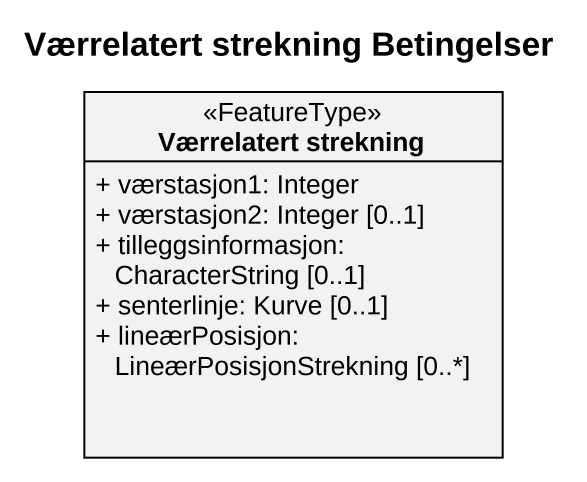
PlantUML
@startuml
title Værrelatert strekning Betingelser
hide circle
hide empty members
skinparam classAttributeIconSize 0
class "Værrelatert strekning" as Værrelatert_strekning <<FeatureType>> {
  + værstasjon1: Integer
  + værstasjon2: Integer [0..1]
  + tilleggsinformasjon: CharacterString [0..1]
  + senterlinje: Kurve [0..1]
  + lineærPosisjon: LineærPosisjonStrekning [0..*]
}
@enduml
